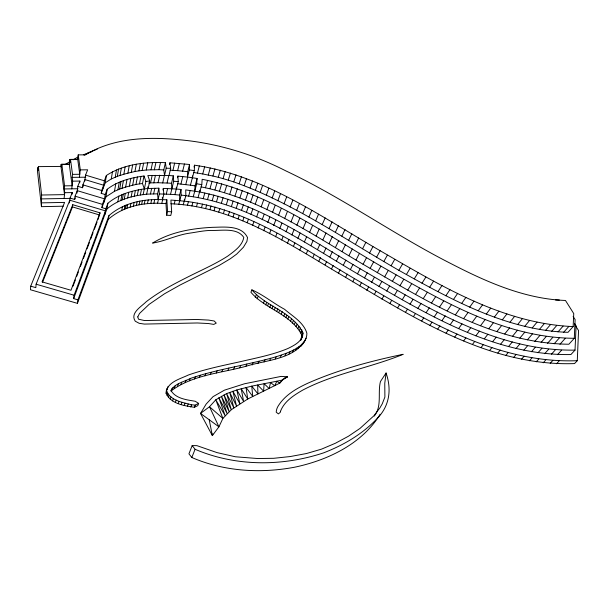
<?xml version="1.0" encoding="UTF-8"?>
<svg xmlns="http://www.w3.org/2000/svg" width="609" height="609" viewBox="0 0 609 609"><rect width="100%" height="100%" fill="white"/><g stroke="black" fill="none" stroke-linecap="round" stroke-linejoin="round"><path stroke-width="0.91" d="M251.867 289.854C263.522 294.946 273.372 303.267 284.57 309.296C292.739 316.353 303.587 322.298 306.883 333.207C307.05 342.768 297.694 348.165 290.097 351.705C274.324 358.389 257.318 361.518 240.715 365.461C223.762 369.214 206.687 372.731 190.274 378.493C183.895 381.873 174.288 383.647 171.038 390.635C175.826 398.651 186.78 399.839 195.2 401.255L198.625 403.394L197.803 405.602L194.423 407.314C184.299 405.731 170.855 403.874 166.128 393.406C166.569 382.132 179.929 379.095 188.348 375.022C204.951 369.206 222.232 365.666 239.383 361.898C255.673 358.054 272.345 355.009 287.851 348.531C294.261 345.402 302.787 341.215 303.008 333.024C292.731 311.884 266.361 306.906 251.867 289.854L250.923 292.274C265.357 309.281 291.65 314.236 301.881 335.323L300.694 340.324L302.475 336.556M166.128 393.406L166.874 388.907M185.151 195.634L193.243 196.783L196.692 183.796L197.088 178.46L192.368 177.752L192.482 175.955M177.668 183.751L190.419 185.182L194.294 170.611L194.492 165.191C263.263 174.989 321.339 216.873 380.13 250.71C439.774 285.218 502.402 323.63 573.153 326.584L573.747 313.582L565.464 300.465C524.882 298.989 486.69 282.066 451.132 263.705C394.769 235.135 343.217 197.963 286.009 170.969C252.491 153.864 215.822 142.826 178.277 139.651C146.891 136.637 113.137 138.045 85.519 154.838L78.226 154.884L77.701 159.314L79.756 174.281L72.501 174.364L72.151 177.371L72.654 181.162L71.763 188.836M192.414 177.759L187.488 177.067L187.709 171.669L189.544 164.483L169.926 162.793L169.508 164.597M187.488 177.067L189.323 169.911L189.544 164.483M170.855 203.764C233.034 206.314 286.672 242.542 338.452 273.167C410.816 315.683 487.124 366.588 574.546 363.581L577.279 360.695L578.55 330.558L574.508 324.133M193.243 196.783C256.655 207.227 310.019 246.546 364.525 277.902C427.67 314.762 495.246 355.854 570.899 354.552L575.025 350.114L576.091 325.823L574.591 323.432M201.023 186.872C263.286 199.166 316.155 237.221 370.127 268.371C431.225 303.845 495.992 343.598 568.89 344.23L574.287 338.299L575.124 319.603L573.13 316.436M197.088 178.46L195.093 185.874L194.69 191.188L199.744 192.01L201.785 184.626L202.165 179.297C268.097 192.322 323.79 233.08 380.914 266.133C440.513 300.031 503.605 337.797 574.287 338.299M41.45 206.657L41.618 195.017L64.508 194.614L60.938 166.417L38.405 166.622L38.116 170.589L37.781 167.604L37.507 171.494L41.45 206.657L63.229 206.2M199.744 192.01L199.874 190.236M41.755 202.858L64.584 202.409L30.716 286.169L30.45 289.755L77.427 303.358L108.303 219.339L108.927 215.647C122.5 203.711 140.755 199.318 158.409 199.554L157.571 203.239C139.979 203.025 121.808 207.433 108.303 219.339M77.427 303.358L77.929 299.856L73.643 298.616L74.108 295.228L105.479 210.866L69.799 200.201L36.106 284.205L35.824 287.654L30.716 286.169M60.938 166.417L61.136 164.468L68.558 164.407M64.09 198.488L64.721 192.703L64.242 188.95L64.569 185.859L72.121 185.745L69.274 164.133L61.813 164.194L61.501 167.33L61.136 164.468M69.274 164.133L69.784 159.482L76.94 159.429M77.701 159.314L70.507 159.368L70.172 162.397L69.784 159.482M69.487 202.926L70.043 198.085L72.258 192.573L64.721 192.703M72.06 194.225L72.258 192.573M42.577 282.218L72.486 206.915L72.753 204.715L100.036 212.861L98.034 219.476M70.043 198.085L74.671 199.463L75.067 196.182L77.267 190.663L104.512 198.838L102.434 204.373L101.924 207.616L105.814 208.78L104.9 214.444M76.962 193.129L77.8 186.316L79.901 181.063L72.654 181.162M79.383 177.28L80.297 169.888L78.226 154.884M79.688 182.769L79.901 181.063M374.322 416.023C382.208 405.982 377.534 393.041 380.45 381.538L386.06 373.005L384.766 383.358L384.896 397.038L382.246 403.836L379.978 407.786L373.918 415.78L359.927 428.477L348.432 436.242L335.46 443.223L321.575 449.122L306.464 453.53L290.166 456.56L273.73 458.303L257.66 458.524L235.401 456.78L217.025 452.609L196.958 445.666L192.162 445.575L188.935 453.834L191.812 457.496C224.051 471.457 260.446 473.657 294.748 467.187C327.741 460.206 362.05 443.969 380.107 414.272M77.8 186.316L82.504 187.732L82.877 184.854L84.963 179.594L103.675 185.227L101.673 190.51L101.231 193.357L105.197 194.553L104.002 202.089M84.773 181.033L85.549 175.118L87.65 169.812L80.297 169.888M103.233 188.09L104.367 180.797L106.392 175.476C123.627 164.202 145.239 161.743 165.42 162.679L166.181 168.221L164.537 175.43L163.791 169.919L165.42 162.679M101.231 193.357L105.243 182.791L106.392 175.476M101.924 207.616L105.974 196.836L107.184 189.277C117.735 181.109 131.019 177.721 144.013 176.001L145.901 181.459L143.138 194.644C130.136 196.304 117.172 200.407 106.94 208.925L73.643 298.616M105.243 182.791L111.295 178.917L112.49 171.609M106.94 208.925L107.877 203.254C119.204 193.829 133.782 189.947 148.147 188.493L149.73 180.987L147.835 175.537L169.013 175.529L170.695 168.32L169.926 162.793M111.295 178.917L115.246 177.257L116.471 169.941M105.974 196.836L114.484 191.31L115.771 183.735M115.246 177.257L117.324 176.321L118.572 169.005M117.324 176.321L120.064 175.468L121.336 168.16M114.484 191.31L117.94 189.818L119.257 182.251M117.94 189.818L119.691 189.018L121.024 181.452M117.872 201.731L118.869 196.045M120.064 175.468L123.84 174.25L125.142 166.942M119.691 189.018L122.044 188.28L123.391 180.713M120.864 200.43L121.884 194.743M122.295 199.767L123.322 194.081M123.84 174.25L127.875 173.192L129.207 165.892M122.044 188.28L125.621 187.092L127.007 179.533M121.754 210.379L122.432 206.679M124.259 199.128L125.302 193.449M124.274 209.268L124.959 205.56M127.875 173.192L131.285 172.347L132.64 165.047M125.621 187.092L129.374 186.088L130.79 178.528M125.37 208.75L126.071 205.043M127.662 197.986L128.727 192.307M126.954 208.232L127.654 204.525M131.285 172.347L134.939 171.51L136.332 164.209M129.374 186.088L132.64 185.258L134.087 177.699M131.141 197.034L132.229 191.355M130.181 207.136L130.897 203.429M132.64 185.258L135.959 184.481L137.436 176.922M134.939 171.51L138.959 170.847L140.382 163.562M134.277 196.22L135.388 190.541M133.386 206.245L134.117 202.538M135.959 184.481L139.484 183.88L140.991 176.336M138.959 170.847L142.156 170.505L143.61 163.22M137.276 195.504L138.41 189.825M136.401 205.446L137.139 201.746M144.348 188.973L142.483 183.545L144.013 176.001M140.329 194.971L141.478 189.3M139.073 204.791L139.826 201.092M142.156 170.505L146.251 170.018L147.736 162.74M141.638 204.342L142.407 200.643M146.251 170.018L151.032 169.82L152.554 162.55M144.257 204.023L145.041 200.323M143.138 194.644L146.64 194.195L147.835 188.531L158.85 188.181L159.352 193.913L158.074 199.539L166.843 199.798L167.574 211.567L166.691 215.213L170.764 215.449L171.662 211.81L170.901 200.041L184.398 201.16L185.852 195.58L185.715 189.909L194.751 191.203M148.847 182.959L150.568 182.875L152.166 175.346M151.032 169.82L154.366 169.782L155.919 162.519M147.469 203.604L148.261 199.904M146.64 194.195L150.461 194.005L151.679 188.348M150.568 182.875L153.803 182.829L155.432 175.308M150.811 203.429L151.618 199.737M150.461 194.005L153.605 193.951L154.846 188.295M154.366 169.782L158.911 169.675L160.502 162.428M153.803 182.829L158.058 182.715L159.725 175.202M153.871 203.36L154.694 199.676M158.074 199.539L157.579 193.829L158.85 188.181M158.058 182.715L162.702 182.928L164.415 175.43M162.946 189.993L163.311 188.387L176.427 189.018L178.262 181.573L177.866 176.123L187.671 177.097L185.76 184.535M163.311 188.387L163.829 194.111L162.527 199.729L162.306 197.286M157.571 203.239L161.788 203.414L162.649 199.737M162.702 182.928L167.064 183.012L168.807 175.521L173.306 175.826L173.687 181.276L170.528 194.355L163.722 194.05M166.28 194.096L167.604 188.463M170.124 170.147L172.933 170.345L174.638 163.121M166.691 215.213L165.968 203.467L166.843 199.798M171.89 188.729L171.525 183.301L173.306 175.826M172.933 170.345L177.622 170.657L179.366 163.448M177.463 177.782L177.866 176.123M170.528 194.355L174.897 194.621L176.283 189.011L181.025 189.468L181.147 195.139L178.795 204.38M174.227 203.962L175.141 200.292M182.662 171.167L184.451 163.966M212.8 433.844L212.358 435.61L200.521 413.42L206.124 404.117L213.051 396.649L224.47 390.148L244.544 383.761L281.084 376.4L287.509 376.811L282.591 379.978L279.729 383.152L247.741 399.002L231.306 409.705L222.879 418.429L218.928 426.825L212.358 435.61L209.237 419.86M180.919 184.07L182.784 176.618M179.731 200.726L179.609 195.07L181.025 189.468M183.263 204.791L184.215 201.137C247.452 208.544 300.953 247.193 354.408 278.564C422.6 318.271 495.315 363.809 577.279 360.695M194.027 166.98L194.492 165.191M188.683 196.113L190.16 190.518M187.443 205.355L188.409 201.708M193.426 172.476L197.43 173.085L199.341 165.93M191.888 206.002L192.878 202.355M197.43 173.085L202.706 173.961L204.662 166.82M198.047 197.552L199.585 191.98C261.398 203.924 313.673 242.184 367.242 272.87C430.845 309.951 498.862 351.309 575.025 350.114M196.471 206.725L197.476 203.094M202.706 173.961L208.255 175.08L210.257 167.955M205.484 187.762L207.57 180.378M203.223 198.572L204.799 193.015M201.472 207.707L202.5 204.084M208.255 175.08L212.899 176.024L214.939 168.914M209.96 188.668L212.084 181.292M207.547 199.44L209.146 193.89M205.644 208.537L206.695 204.913M212.899 176.024L218.25 177.288L220.336 170.193M214.962 189.833L217.131 182.479M212.221 200.521L213.85 194.987M209.983 209.534L211.057 205.926M218.25 177.288L223.061 178.635L225.193 171.555M219.514 191.104L221.722 183.766M216.515 201.716L218.182 196.189M214.033 210.653L215.122 207.045M224.531 192.573L226.784 185.25M223.061 178.635L228.246 180.157L230.415 173.101M221.387 203.14L223.084 197.621M218.753 212.031L219.864 208.43M168.046 386.532L166.166 391.161M223.412 213.477L224.538 209.884M226.327 204.677L228.055 199.181M229.76 194.21L232.059 186.91M573.153 326.584L568.022 332.324C506.673 330.337 451.155 299.552 398.849 270.312C344.77 239.284 292.937 202.866 233.772 181.901L235.995 174.852M167.14 395.652L167.848 393.406L166.828 391.153M168.358 397.441L169.074 395.203L167.848 393.406M171.647 388.816L170.923 391.069C192.337 374.9 220.702 373.188 245.876 366.313C266.019 359.79 295.517 359.752 306.175 338.162M228.352 215.266L229.502 211.688M172.309 389.745L173.04 387.491M231.397 206.52L233.163 201.031M234.967 196.106L237.312 188.82M239.139 183.849L241.4 176.831M170.269 399.2L170.992 396.961L169.074 395.203M174.402 388.177L175.133 385.916M172.56 400.905L173.299 398.674L170.992 396.961M177.531 386.205L178.277 383.944M233.08 216.903L234.259 213.325M236.223 208.187L238.02 202.713M239.9 197.811L242.291 190.548M244.186 185.6L246.493 178.597M180.949 384.545L181.703 382.277M175.4 402.359L176.146 400.136L173.299 398.674M238.119 218.852L239.314 215.289M241.552 210.25L243.387 204.799M245.518 199.996L247.962 192.748M250.116 187.907L252.476 180.926M185.159 382.505L185.928 380.244M178.285 403.569L179.038 401.354L176.146 400.136M242.793 220.823L244.011 217.276M246.432 212.313L248.305 206.877M250.611 202.15L253.1 194.926M181.216 404.498L181.977 402.283L191.546 404.787L195.23 405.114L198.625 403.394M189.49 380.762L190.274 378.493M255.43 190.16L257.835 183.195M247.178 222.772L248.419 219.225M250.931 214.315L252.834 208.887M184.207 405.525L184.976 403.31M255.232 204.198L257.767 196.996M260.195 192.269L262.639 185.326M194.629 378.996L195.428 376.727M187.412 406.249L188.196 404.041M252.644 225.261L253.907 221.729M256.617 216.903L258.559 211.49M199.387 377.519L200.201 375.243M261.154 206.893L263.743 199.714M266.361 195.078L268.858 188.158M190.746 406.987L191.546 404.787M258.109 228.048L259.396 224.531M77.929 299.856L108.927 215.647M262.182 219.735L264.161 214.345M205.027 375.86L205.865 373.591M266.818 209.778L269.46 202.622M194.423 407.314L195.23 405.114M272.147 198.024L274.697 191.119M105.814 208.78L107.877 203.254M100.036 212.861L70.987 290.272L42.067 281.876L72.753 204.715M73.042 286.123L75.379 279.904M76.711 276.349L78.378 271.903M80.373 266.575L82.04 262.129M83.372 258.574L85.709 252.354M87.041 248.799L89.371 242.58M90.703 239.025L93.032 232.805M94.372 229.25L97.037 222.14M263.705 230.75L265.022 227.241M210.341 374.626L211.194 372.358M267.793 222.445L269.817 217.07M105.197 194.553L107.184 189.277M272.459 212.495L275.154 205.362M277.826 200.757L280.429 193.883M269.498 233.727L270.838 230.225M216.286 373.028L217.154 370.759M273.692 225.467L275.755 220.115M278.473 215.578L281.221 208.476M283.969 203.901L286.626 197.05M221.912 371.718L222.803 369.45M275.557 236.832L276.928 233.354M279.767 228.588L281.868 223.252M82.504 187.732L83.197 185.981M284.578 218.707L287.379 211.627M290.12 207.045L292.822 200.224M74.671 199.463L75.295 197.887M255.24 297.458L256.199 295.053M191.812 457.496L195.086 449.282L192.162 445.575M227.941 370.341L228.855 368.072M257.135 298.852L258.102 296.454M281.708 240.015L283.109 236.543M286.017 231.808L288.164 226.502M290.942 221.988L293.804 214.939M296.613 210.394L299.377 203.596M233.719 369.001L234.648 366.732M287.463 243.143L288.887 239.687M263.453 303.084L264.443 300.694M291.863 234.99L294.048 229.7M296.887 225.216L299.803 218.197M302.673 213.675L305.49 206.908M265.661 304.881L266.658 302.49M239.763 367.729L240.715 365.461M267.617 305.748L268.622 303.366M293.424 246.386L294.878 242.945M297.908 238.271L300.138 233.003M303.031 228.55L306.007 221.554M269.802 307.324L270.815 304.949M308.93 217.063L311.808 210.318M245.876 366.313L246.843 364.045M272.002 308.458L273.022 306.083M299.811 250.04L301.295 246.607M274.37 309.745L275.397 307.37M304.386 241.971L306.662 236.726M309.616 232.303L312.653 225.338M252.179 364.989L253.169 362.72M315.637 220.877L318.568 214.162M276.829 311.138L277.864 308.771M278.686 312.607L279.729 310.24M306.281 253.74L307.796 250.322M257.98 363.466L258.985 361.198M310.864 245.671L313.186 240.441M281.221 314.046L282.272 311.686M316.117 236.003L319.215 229.068M322.169 224.592L325.168 217.908M304.203 342.288L305.025 340.446M283.786 316.033L284.852 313.681M264.055 362.028L265.082 359.759M312.859 257.5L314.404 254.098M285.773 317.632L286.847 315.279M317.533 249.477L319.908 244.27M322.884 239.862L326.043 232.958M329.058 228.512L332.118 221.859M287.73 319.101L288.803 316.756M269.658 360.52L270.701 358.252M290.424 321.286L291.513 318.949M318.888 261.109L320.463 257.729M323.638 253.131L326.059 247.954M329.088 243.57L332.308 236.688M275.291 358.846L276.357 356.577M292.236 323.196L293.332 320.867M335.369 232.273L338.482 225.642M294.193 324.673L295.289 322.344M280.224 357.43L281.305 355.161M325.099 264.824L326.706 261.459M296.027 326.607L297.139 324.285M329.933 256.884L332.392 251.73M335.475 247.368L338.756 240.525M341.862 236.125L345.037 229.532M297.87 328.548L298.989 326.226M285.02 355.732L286.116 353.464M299.468 330.223L300.587 327.916M288.993 353.974L290.097 351.705M300.694 332.08L301.82 329.773M331.547 268.858L333.184 265.509M301.036 333.268L302.163 330.961M336.465 260.964L338.977 255.833M292.48 352.291L293.591 350.023M342.106 251.494L345.455 244.689M301.881 335.323L303.008 333.024M348.614 240.319L351.85 233.749M301.493 337.302L302.627 335.003M295.647 350.411L296.773 348.135M298.098 348.744L299.232 346.475M300.831 346.468L301.965 344.192M302.384 344.884L303.526 342.608M338.452 273.167L340.119 269.833M343.301 265.227L345.859 260.119M348.896 255.727L352.307 248.944M355.374 244.513L358.671 237.974M345.562 277.43L347.267 274.111M350.419 269.475L353.03 264.397M356.037 259.982L359.516 253.237M362.553 248.784L365.91 242.283M352.672 281.868L354.408 278.564M357.46 273.86L360.125 268.813M363.033 264.329L366.58 257.622M369.518 253.093L372.936 246.63M359.736 285.903L361.51 282.622M364.525 277.902L367.242 272.87M370.127 268.371L373.736 261.695M376.644 257.15L380.13 250.71M366.808 290.303L368.612 287.045M371.604 282.294L374.375 277.301M377.23 272.771L380.914 266.133M383.792 261.573L387.347 255.163M374.269 294.573L376.111 291.33M379.004 286.519L381.82 281.548M384.576 276.966L388.329 270.358M391.107 265.73L394.731 259.358M381.927 299.133L383.807 295.905M386.669 291.079L389.547 286.131M392.272 281.525L396.094 274.964M398.849 270.312L402.541 263.979M406.355 274.583L410.116 268.28M399.877 285.865L403.775 279.325M394.381 295.479L397.312 290.562M389.768 303.625L391.686 300.412M414.265 278.899L418.094 272.634M407.741 290.158L411.707 283.665M402.214 299.773L405.206 294.885M397.601 307.91L399.55 304.721M421.968 283.276L425.866 277.049M415.467 294.566L419.51 288.103M409.979 304.211L413.031 299.346M405.434 312.394L407.429 309.22M429.642 287.288L433.608 281.092M423.24 298.631L427.358 292.213M417.873 308.344L420.979 303.51M413.465 316.604L415.498 313.452M437.978 291.642L442.02 285.484M431.522 302.97L435.724 296.583M426.125 312.661L429.292 307.857M421.71 320.928L423.773 317.791M445.849 295.768L449.96 289.633M439.5 307.149L443.771 300.8M434.217 316.916L437.445 312.135M429.946 325.259L432.055 322.146M453.507 299.415L457.694 293.317M447.204 310.818L451.551 304.5M441.974 320.608L445.255 315.858M437.78 328.989L439.926 325.891M461.637 303.472L465.893 297.413M455.357 314.899L459.78 308.618M450.173 324.711L453.507 319.991M446.047 333.131L448.232 330.048M469.706 307.142L474.038 301.112M463.616 318.652L468.115 312.402M458.63 328.555L462.025 323.859M454.725 337.074L456.956 334.014M478.179 310.803L482.579 304.804M472.203 322.359L476.786 316.147M467.354 332.324L470.81 327.657M463.616 340.918L465.885 337.873M486.271 314.099L490.74 308.124M480.509 325.739L485.167 319.558M475.88 335.787L479.397 331.144M472.401 344.481L474.708 341.459M494.409 317.038L498.954 311.092M488.799 328.723L493.526 322.572M484.33 338.825L487.908 334.204M502.318 319.839L506.924 313.924M481.041 347.587L483.386 344.572M496.883 331.585L501.687 325.465M492.612 341.748L496.244 337.15M510.015 322.153L514.681 316.261M489.537 350.578L491.927 347.587M504.747 333.938L509.611 327.848M500.644 344.146L504.336 339.571M517.711 324.46L522.446 318.591M497.781 353.03L500.202 350.053M512.542 336.259L517.483 330.192M524.76 326.317L529.556 320.471M508.561 346.498L512.298 341.938M519.827 338.17L524.829 332.126M505.828 355.412L508.287 352.444M532.182 327.992L537.039 322.169M516.089 348.462L519.88 343.925M527.409 339.868L532.472 333.846M513.638 357.437L516.127 354.484M539.338 329.507L544.248 323.706M523.831 350.183L527.676 345.661M534.778 341.413L539.909 335.414M545.481 330.474L550.437 324.688M521.57 359.188L524.098 356.25M531.429 351.766L535.319 347.259M541.127 342.403L546.311 336.419M551.647 331.372L556.649 325.602M529.419 360.817L531.977 357.879M537.998 352.771L541.926 348.279M547.544 343.316L552.774 337.348M558.042 331.875L563.097 326.112M536.232 361.845L538.82 358.922M544.674 353.707L548.64 349.231M563.622 332.331L568.715 326.584M554.137 343.819L559.42 337.858M543.19 362.812L545.801 359.896M559.953 344.275L565.281 338.33M551.457 354.202L555.469 349.733M557.524 354.666L561.567 350.205M550.201 363.307L552.843 360.399M556.527 363.771L559.191 360.871M64.996 164.567L69.822 161.743M73.042 159.855L77.868 157.031M76.567 159.703L78.553 158.485M84.194 155.173L88.221 152.806L97.242 149.129M83.57 154.709L91.769 151.649M284.966 377.595L287.509 376.811L283.421 378.874L279.729 383.152L276.844 381.226L251.753 386.136L236.832 389.958L226.617 393.597L215.792 399.793L209.504 406.736L200.521 413.42L218.928 426.825L209.504 406.736L222.879 418.429L215.792 399.793L225.14 415.65L218.814 397.723L227.149 413.58L221.394 396.253L229.212 411.654L223.99 394.936L231.306 409.705L226.617 393.597L233.871 407.817L229.707 392.424L236.482 405.891L232.851 391.229L239.855 403.691L236.832 389.958L243.615 401.453L241.21 388.732L247.741 399.002L246.021 387.4L252.743 396.413L251.753 386.136L257.927 393.901L257.653 384.995L263.598 391.13L264.123 383.716L269.216 388.572L270.48 382.619L274.743 385.718L276.844 381.226L282.591 379.978M145.901 181.459L149.73 180.987M139.484 183.88L142.483 183.545M153.605 193.951L157.579 193.829M41.305 198.907L70.644 198.367M64.242 188.95L78.043 188.737M72.151 177.371L85.762 177.196M555.575 300.001L559.366 300.031M161.788 203.414L165.968 203.467M166.181 168.221L170.695 168.32M159.352 193.913L163.829 194.111M158.911 169.675L163.791 169.919M167.574 211.567L171.662 211.81M173.687 181.276L178.262 181.573M167.064 183.012L171.525 183.301M181.147 195.139L185.852 195.58M174.897 194.621L179.609 195.07M177.622 170.657L187.709 171.669M189.323 169.911L194.294 170.611M190.419 185.182L195.093 185.874M196.692 183.796L201.785 184.626M36.106 284.205L74.108 295.228M72.486 206.915L99.701 215.03M82.877 184.854L101.673 190.51M75.067 196.182L102.434 204.373M85.549 175.118L104.367 180.797M228.246 180.157L233.772 181.901M179.038 401.354L181.977 402.283M195.086 449.282C235.455 466.585 282.081 466.616 323.501 452.89C343.446 445.225 362.401 434.171 377.146 418.535C389.57 405.982 391.823 389.524 386.06 373.005M147.614 186.948L148.147 188.493M70.507 159.368L72.501 174.364M61.813 164.194L64.569 185.859M38.405 166.622L41.618 195.017M176.298 187.207L176.427 189.018M184.36 199.272L184.398 201.16M137.779 316.893L138.502 319.185L144.432 320.54L196.905 319.474L208.651 320.09L214.208 320.996L216.256 323.12L213.774 324.399L208.407 323.531L197.346 322.976L144.341 324.079L139.172 323.303L135.267 321.217C129.778 313.087 141.311 306.67 146.168 301.767C158.561 292.153 172.454 284.723 186.43 277.712C200.292 270.579 214.733 264.504 227.857 256.024C234.275 251.213 242.336 245.83 243.79 237.403C237.434 227.865 223.039 230.499 213.15 230.446C205.286 230.202 197.582 232.014 189.856 233.125C176.983 234.838 165.382 241.088 152.577 243.082C170.49 232.006 191.888 228.36 212.617 227.324C224.165 227.165 241.522 224.942 247.52 237.563L246.911 241.453L243.417 247.254L236.688 254.09L230.408 258.696L219.354 265.318L180.081 285.02L164.529 293.782L149.114 304.371L139.499 313.475L137.779 316.893M280.513 411.288L280.3 412.316L278.397 413.899L276.212 412.179A17.105 14.814 29.8 0 1 278.336 405.784C285.187 394.83 296.956 388.184 308.413 382.954C338.688 369.686 370.873 360.985 403.173 354.309C370.272 367.79 334.371 373.446 302.711 390.118C293.919 395.211 284.236 401.346 280.513 411.288"/></g></svg>
